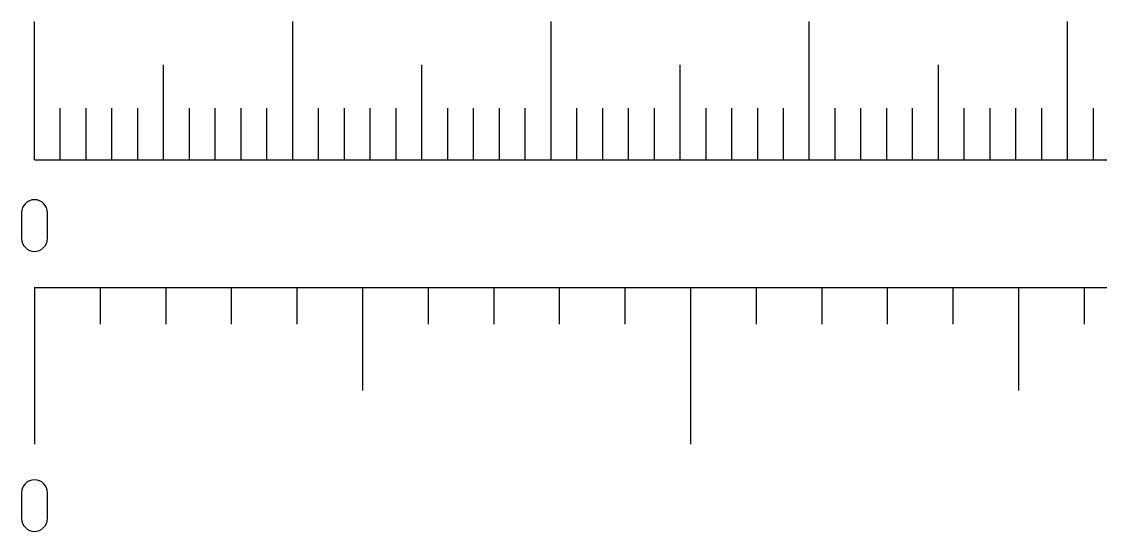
# Model space of a CAD drawing. Extents: x -0.3 to 2.69, y 32.96 to 34.14.
# Drawn here: x -0.2867 to 0.131, y 32.9571 to 33.1545 of the extents above; entities that cross this region are included whole.
import ezdxf

# ---------------------------------------------------------------- set-up
doc = ezdxf.new("R2010")
doc.units = 0
doc.header["$MEASUREMENT"] = 0
doc.layers.get('0').update_dxf_attribs({"linetype": 'CONTINUOUS'})

# ---------------------------------------------------------------- blocks, each defined once
blk = doc.blocks.new('SM')
for p, q in [((0, 4.944833), (0, 10.298567)), ((10, 4.944833), (10, 10.298567)), ((20, 4.944833), (20, 10.298567)), ((30, 4.944833), (30, 10.298567)), ((40, 4.944833), (40, 10.298567)), ((5, 4.944833), (5, 8.617329)), ((15, 4.944833), (15, 8.617329)), ((25, 4.944833), (25, 8.617329)), ((35, 4.944833), (35, 8.617329)), ((1, 4.944833), (1, 6.944833)), ((2, 4.944833), (2, 6.944833)), ((3, 4.944833), (3, 6.944833)), ((4, 4.944833), (4, 6.944833)), ((6, 4.944833), (6, 6.944833)), ((7, 4.944833), (7, 6.944833)), ((8, 4.944833), (8, 6.944833)), ((9, 4.944833), (9, 6.944833)), ((11, 4.944833), (11, 6.944833)), ((12, 4.944833), (12, 6.944833)), ((13, 4.944833), (13, 6.944833)), ((14, 4.944833), (14, 6.944833)), ((16, 4.944833), (16, 6.944833)), ((17, 4.944833), (17, 6.944833)), ((18, 4.944833), (18, 6.944833)), ((19, 4.944833), (19, 6.944833)), ((21, 4.944833), (21, 6.944833)), ((22, 4.944833), (22, 6.944833)), ((23, 4.944833), (23, 6.944833)), ((24, 4.944833), (24, 6.944833)), ((26, 4.944833), (26, 6.944833)), ((27, 4.944833), (27, 6.944833)), ((28, 4.944833), (28, 6.944833)), ((29, 4.944833), (29, 6.944833)), ((31, 4.944833), (31, 6.944833)), ((32, 4.944833), (32, 6.944833)), ((33, 4.944833), (33, 6.944833)), ((34, 4.944833), (34, 6.944833)), ((36, 4.944833), (36, 6.944833)), ((37, 4.944833), (37, 6.944833)), ((38, 4.944833), (38, 6.944833)), ((39, 4.944833), (39, 6.944833)), ((41, 4.944833), (41, 6.944833)), ((0, 4.944833), (100, 4.944833)), ((0, 3.400076), (0, 3.400076)), ((-0.5, 2.900076), (-0.5, 1.900076)), ((0.5, 1.900076), (0.5, 2.900076)), ((0, 1.400076), (0, 1.400076)), ((0, 0), (63.5, 0)), ((0, 0), (0, -6.068871)), ((2.54, 0), (2.54, -1.41761)), ((5.08, 0), (5.08, -1.41761)), ((7.62, 0), (7.62, -1.41761)), ((10.16, 0), (10.16, -1.41761)), ((12.7, 0), (12.7, -3.980818)), ((15.24, 0), (15.24, -1.41761)), ((17.78, 0), (17.78, -1.41761)), ((20.32, 0), (20.32, -1.41761)), ((22.86, 0), (22.86, -1.41761)), ((25.4, 0), (25.4, -6.068871)), ((27.94, 0), (27.94, -1.41761)), ((30.48, 0), (30.48, -1.41761)), ((33.02, 0), (33.02, -1.41761)), ((35.56, 0), (35.56, -1.41761)), ((38.1, 0), (38.1, -3.980818)), ((40.64, 0), (40.64, -1.41761)), ((0, -7.443725), (0, -7.443725)), ((-0.5, -7.943725), (-0.5, -8.943725)), ((0.5, -8.943725), (0.5, -7.943725)), ((0, -9.443725), (0, -9.443725))]:
    blk.add_line(p, q)
for centre, start, end in [((0, 2.900076), 90, 180), ((0, 2.900076), 0, 90), ((0, 1.900076), 180, 270), ((0, 1.900076), 270, 0), ((0, -7.943725), 90, 180), ((0, -7.943725), 0, 90), ((0, -8.943725), 180, 270), ((0, -8.943725), 270, 0)]:
    blk.add_arc(centre, 0.5, start, end)
blk = doc.blocks.new('RIGHELLO')
at = {"linetype": 'Continuous', "xscale": 0.01, "yscale": 0.01, "zscale": 0.01}
blk.add_blockref('SM', (0.08134, -1.034375), dxfattribs=at)

msp = doc.modelspace()

# ---------------------------------------------------------------- block references
msp.add_blockref('RIGHELLO', (-0.36301, 34.08591, 81.6834))

doc.saveas('drawing.dxf')
